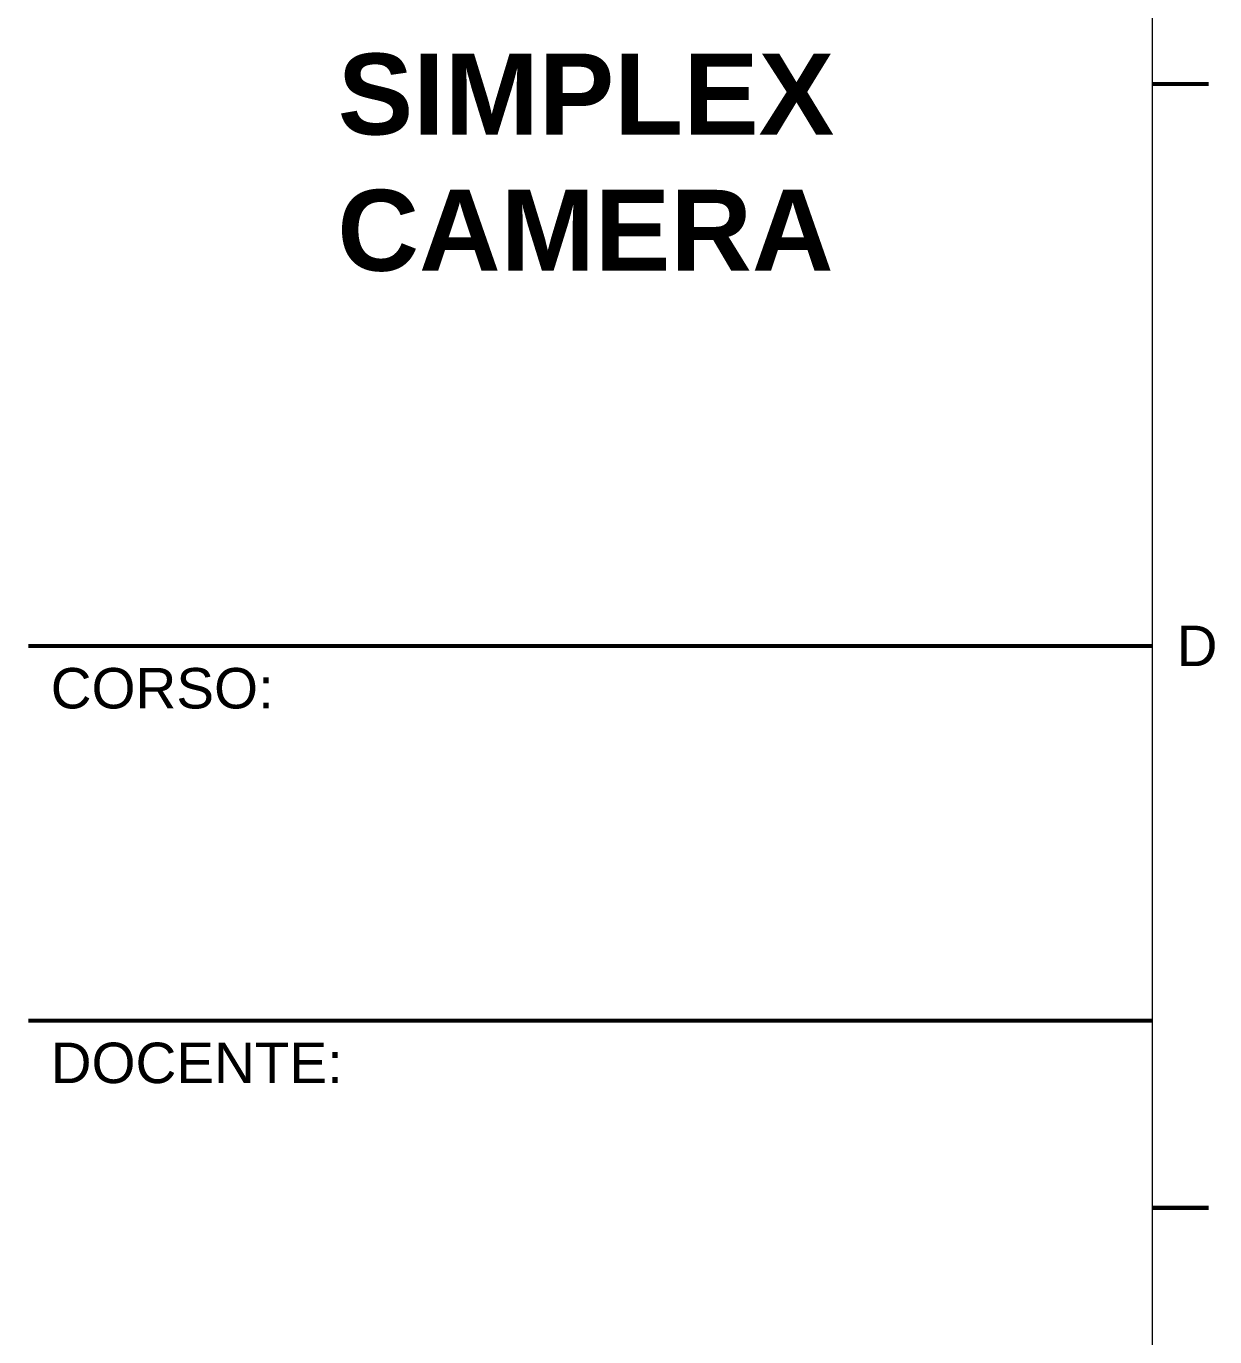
# Paper-space layout 'A726' of a CAD drawing. Header units: centimetres, sheet in millimetres. Extents: x 11 to 577, y 10 to 416.
# Drawn here: x 521.3 to 574.1, y 182.1 to 240.4 of the extents above; entities that cross this region are included whole.
import ezdxf
from ezdxf.enums import TextEntityAlignment as Align

# ---------------------------------------------------------------- set-up
doc = ezdxf.new("R2010")
doc.units = ezdxf.units.CM
doc.layers.add('G-ANNO-TEXT', color=3, linetype='Continuous', lineweight=18)
doc.layers.add('G-ANNO-TTLB', color=3, linetype='Continuous', lineweight=18)
doc.styles.add('ARIAL', font='arial.ttf')
doc.styles.add('ARIAL-BOLD', font='arialbd.ttf')

# ---------------------------------------------------------------- blocks, each defined once
blk = doc.blocks.new('BLOCK_TITLE')
at = {"layer": 'G-ANNO-TTLB', "const_width": 0.18}
for points in [[(0, 200), (-50, 200)], [(0, 183.333), (-50, 183.333)]]:
    blk.add_lwpolyline(points, dxfattribs=at)
at = {"layer": 'G-ANNO-TEXT', "style": 'ARIAL'}
for s, p in [('CORSO:', (-49, 199.016)), ('DOCENTE:', (-49, 182.349))]:
    blk.add_text(s, height=1.8, dxfattribs=at).set_placement(p, align=Align.TOP_LEFT)
at = {"layer": 'G-ANNO-TEXT', "style": 'ARIAL-BOLD'}
for tag, p, height in [('PROJECT_TITLE_001', (-41.196, 228.219), 3.6), ('PROJECT_TITLE_002', (-36.081, 222.158), 3.6), ('PROJECT_TITLE_003', (-34.579, 216.097), 3.6), ('STUDENTS_001', (-30.84, 153.055), 1.8), ('DRAWING_TITLE_001', (-32.359, 142.662), 1.8), ('NOTES_001', (-25.172, 124.1), 1.8), ('FILENAME_001', (-38.649, 109.01), 1.8)]:
    blk.add_attdef(tag, p, '', height=height, dxfattribs=at)
at = {"layer": 'G-ANNO-TEXT', "style": 'ARIAL-BOLD', "flags": 2}
for tag, p in [('CLASS_001', (-38.723, 194.274)), ('CLASS_002', (-34.958, 191.243)), ('PROFESSOR_001', (-35.553, 175.357))]:
    blk.add_attdef(tag, p, '', height=1.8, dxfattribs=at)
at = {"layer": 'G-ANNO-TEXT', "style": 'ARIAL-BOLD'}
for tag, p in [('VERSION_9', (-49, 92.5)), ('VERSION_8', (-49, 87.5)), ('VERSION_7', (-49, 82.5)), ('VERSION_6', (-49, 77.5)), ('VERSION_5', (-49, 72.5)), ('VERSION_4', (-49, 67.5)), ('VERSION_3', (-49, 62.5)), ('VERSION_2', (-49, 57.5)), ('VERSION_1', (-49, 52.5)), ('SHEET_TOTAL', (-5.681, 47.981)), ('DATE', (-39.015, 5.53)), ('REV', (-39.015, 2.506))]:
    blk.add_attdef(tag, text='', height=1.8, dxfattribs=at).set_placement(p, align=Align.MIDDLE_LEFT)
for tag, p in [('DATA_9', (-2.806, 92.5)), ('DATA_8', (-2.806, 87.5)), ('DATA_7', (-2.806, 82.5)), ('DATA_6', (-2.806, 77.5)), ('DATA_5', (-2.806, 72.5)), ('DATA_4', (-2.806, 67.5)), ('DATA_3', (-2.806, 62.5)), ('DATA_2', (-2.806, 57.5)), ('DATA_1', (-2.806, 52.5)), ('SHEET_COPY', (-11.423, 47.981)), ('SCALE', (-4.416, 5.53))]:
    blk.add_attdef(tag, text='', height=1.8, dxfattribs=at).set_placement(p, align=Align.MIDDLE_RIGHT)
blk.add_attdef('SHEET', text='', height=9.6, dxfattribs=at).set_placement((-25, 25), align=Align.MIDDLE_CENTER)

psp = doc.layouts.new('A726')

# ---------------------------------------------------------------- linework, layer by layer
at = {"layer": 'G-ANNO-TTLB'}
psp.add_line((571.3439, 13.4399), (571.3439, 411.8556), dxfattribs=at)
at = {"layer": 'G-ANNO-TTLB', "const_width": 0.18, "flags": 128}
for points in [[(573.8439, 237.8556), (571.3439, 237.8556)], [(573.8439, 187.8556), (571.3439, 187.8556)]]:
    psp.add_lwpolyline(points, dxfattribs=at)

# ---------------------------------------------------------------- texts
at = {"layer": 'G-ANNO-TEXT', "style": 'ARIAL'}
psp.add_text('D', height=1.8, dxfattribs=at).set_placement((573.3272, 212.8556), align=Align.MIDDLE_CENTER)

# ---------------------------------------------------------------- next in the draw order: block references
ref = psp.add_blockref('BLOCK_TITLE', (571.3439, 12.8556))
ref.add_attrib('PROJECT_TITLE_002', 'SIMPLEX', (535.1117, 235.6041), dxfattribs={"layer": 'G-ANNO-TEXT', "height": 3.6, "style": 'ARIAL-BOLD'})
ref.add_attrib('PROJECT_TITLE_003', 'CAMERA', (535.0921, 229.5428), dxfattribs={"layer": 'G-ANNO-TEXT', "height": 3.6, "style": 'ARIAL-BOLD'})

doc.saveas('drawing.dxf')
